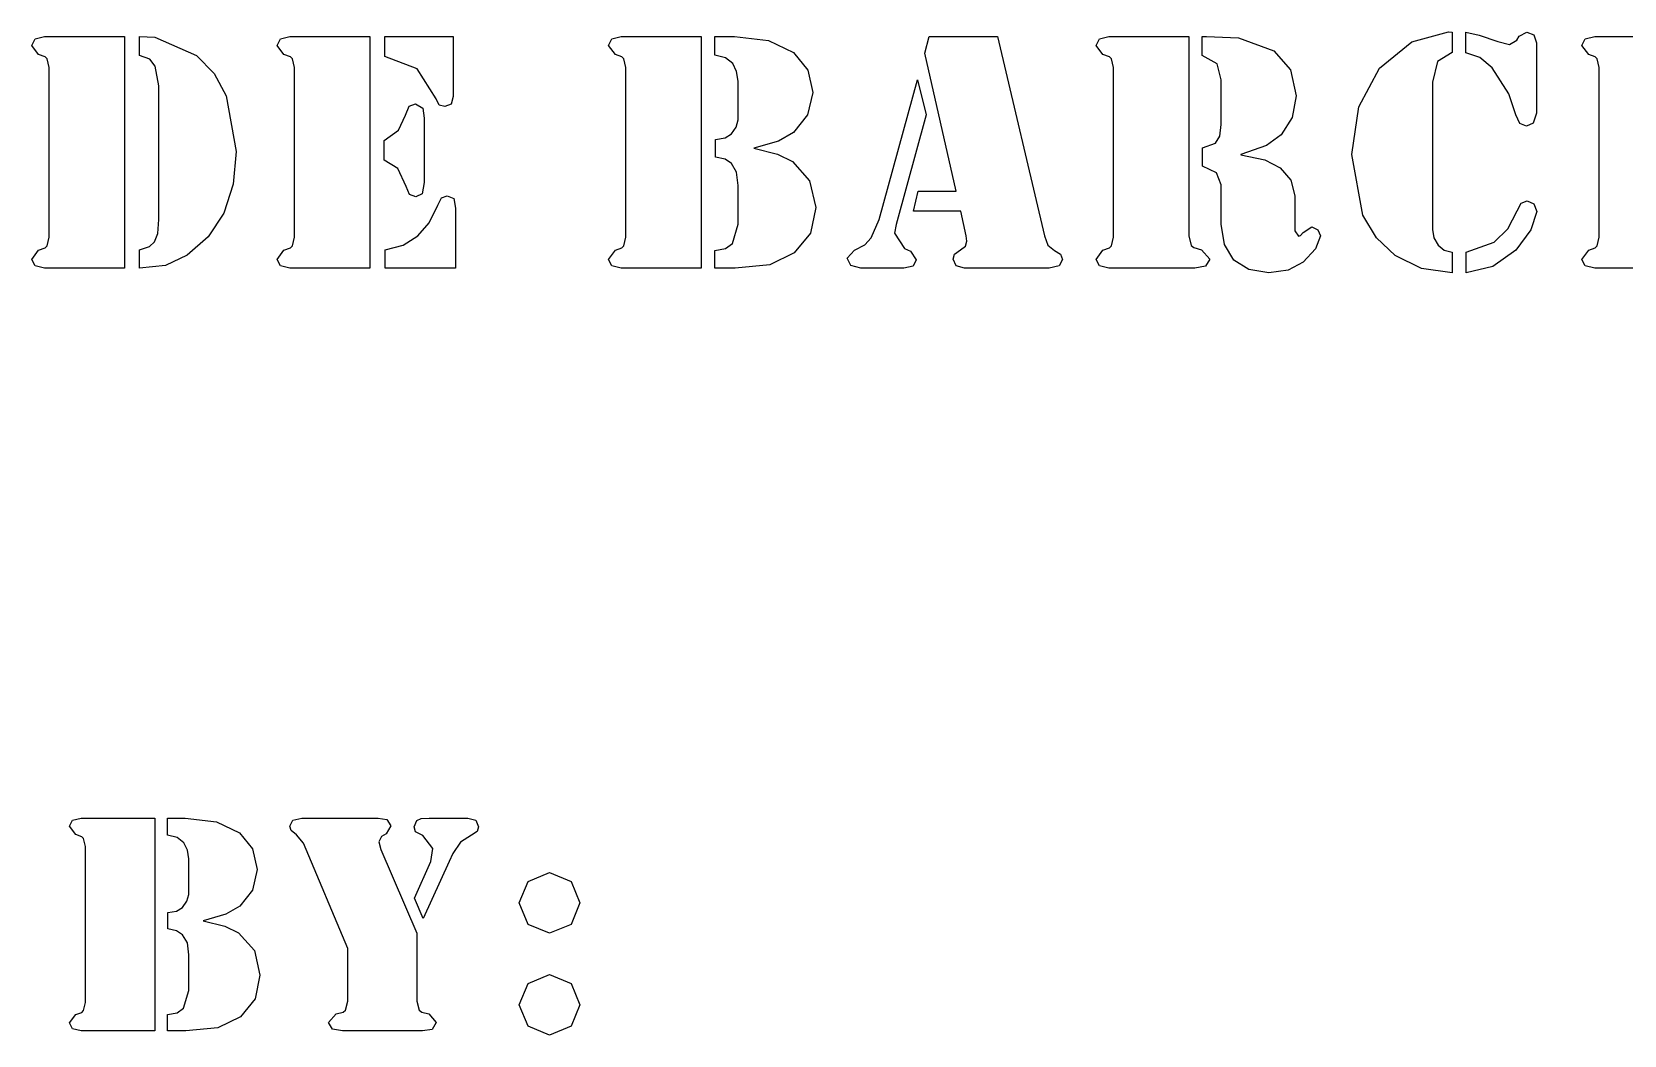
# Model space of a CAD drawing. Extents: x -1 to 447, y 185 to 440.
# Drawn here: x 268.41 to 305.07, y 291.8 to 314.9 of the extents above; entities that cross this region are included whole.
import ezdxf

# ---------------------------------------------------------------- set-up
doc = ezdxf.new("R2010")
doc.units = 0

msp = doc.modelspace()

# ---------------------------------------------------------------- linework, layer by layer
at = {"layer": 'Visible'}
for p, q in [((300.182643, 314.666895), (301.021371, 314.897373)), ((301.021371, 314.897373), (301.111329, 314.893457)), ((301.111329, 314.893457), (301.111329, 314.420806)), ((301.420891, 314.41689), (301.420891, 314.889541)), ((301.420891, 314.889541), (301.727807, 314.823158)), ((302.651202, 314.799715), (302.825827, 314.893457)), ((302.825827, 314.893457), (302.987222, 314.830963)), ((268.411516, 314.584874), (268.485599, 314.733305)), ((268.56762, 314.373922), (268.411516, 314.584874)), ((268.485599, 314.733305), (268.705203, 314.787994)), ((268.705203, 314.787994), (268.808391, 314.787994)), ((268.808391, 314.787994), (270.546701, 314.787994)), ((270.546701, 314.787994), (270.546701, 309.455986)), ((270.893305, 314.354396), (270.893305, 314.787994)), ((270.893305, 314.787994), (271.2452, 314.772358)), ((271.2452, 314.772358), (272.205636, 314.35048)), ((274.057717, 314.584874), (274.1318, 314.733305)), ((274.213821, 314.373922), (274.057717, 314.584874)), ((274.1318, 314.733305), (274.351404, 314.787994)), ((274.351404, 314.787994), (274.451946, 314.787994)), ((274.451946, 314.787994), (276.190256, 314.787994)), ((276.190256, 314.787994), (276.190256, 309.455986)), ((276.539506, 314.787994), (278.113775, 314.787994)), ((276.539506, 314.330954), (276.539506, 314.787994)), ((278.113775, 314.787994), (278.113775, 313.405178)), ((281.688291, 314.584874), (281.762374, 314.733305)), ((281.844395, 314.373922), (281.688291, 314.584874)), ((281.762374, 314.733305), (281.979332, 314.787994)), ((281.979332, 314.787994), (282.08252, 314.787994)), ((282.08252, 314.787994), (283.82083, 314.787994)), ((283.82083, 314.787994), (283.82083, 309.455986)), ((284.135684, 314.358312), (284.135684, 314.787994)), ((284.135684, 314.787994), (284.585475, 314.787994)), ((284.585475, 314.787994), (285.371286, 314.696184)), ((285.371286, 314.696184), (285.945431, 314.420806)), ((288.969615, 314.405169), (289.067511, 314.787994)), ((289.067511, 314.787994), (290.64178, 314.787994)), ((290.64178, 314.787994), (291.72657, 310.198167)), ((292.911902, 314.584874), (292.985985, 314.733305)), ((293.068006, 314.373922), (292.911902, 314.584874)), ((292.985985, 314.733305), (293.202943, 314.787994)), ((293.202943, 314.787994), (293.30613, 314.787994)), ((293.30613, 314.787994), (295.044441, 314.787994)), ((295.044441, 314.787994), (295.044441, 310.198167)), ((295.351357, 314.354396), (295.351357, 314.787994)), ((295.351357, 314.787994), (295.454544, 314.787994)), ((295.454544, 314.787994), (296.192731, 314.756747)), ((296.192731, 314.756747), (296.999709, 314.459885)), ((299.436519, 314.057534), (300.182643, 314.666895)), ((301.727807, 314.823158), (302.161723, 314.6747)), ((302.161723, 314.6747), (302.426306, 314.6044)), ((302.426306, 314.6044), (302.598285, 314.705947)), ((302.598285, 314.705947), (302.651202, 314.799715)), ((302.987222, 314.830963), (303.045431, 314.647369)), ((303.045431, 314.647369), (303.045431, 313.022379)), ((304.095825, 314.584874), (304.169908, 314.733305)), ((304.251929, 314.373922), (304.095825, 314.584874)), ((304.169908, 314.733305), (304.389512, 314.787994)), ((304.389512, 314.787994), (304.490054, 314.787994)), ((304.490054, 314.787994), (306.228364, 314.787994)), ((268.718432, 314.319233), (268.56762, 314.373922)), ((268.763411, 314.276264), (268.718432, 314.319233)), ((268.811036, 314.07706), (268.763411, 314.276264)), ((271.128783, 314.268459), (270.893305, 314.354396)), ((271.253137, 314.108307), (271.128783, 314.268459)), ((272.205636, 314.35048), (272.607802, 313.941302)), ((274.361988, 314.319233), (274.213821, 314.373922)), ((274.409613, 314.276264), (274.361988, 314.319233)), ((274.457238, 314.07706), (274.409613, 314.276264)), ((277.280338, 314.045813), (276.539506, 314.330954)), ((281.992561, 314.319233), (281.844395, 314.373922)), ((282.037541, 314.276264), (281.992561, 314.319233)), ((282.085165, 314.07706), (282.037541, 314.276264)), ((284.381746, 314.299707), (284.135684, 314.358312)), ((284.551079, 314.166912), (284.381746, 314.299707)), ((284.635746, 313.983292), (284.551079, 314.166912)), ((285.945431, 314.420806), (286.273514, 314.014565)), ((289.689281, 311.229406), (288.969615, 314.405169)), ((293.216172, 314.319233), (293.068006, 314.373922)), ((293.263797, 314.276264), (293.216172, 314.319233)), ((293.308776, 314.07706), (293.263797, 314.276264)), ((295.695315, 314.162997), (295.351357, 314.354396)), ((295.793211, 313.795808), (295.695315, 314.162997)), ((296.999709, 314.459885), (297.386, 314.01946)), ((300.767371, 314.217686), (300.6536, 313.737203)), ((301.111329, 314.420806), (300.767371, 314.217686)), ((301.741037, 314.307512), (301.420891, 314.41689)), ((301.420891, 314.41689), (301.420891, 314.41689)), ((302.029432, 314.069255), (301.741037, 314.307512)), ((304.400096, 314.319233), (304.251929, 314.373922)), ((304.447721, 314.276264), (304.400096, 314.319233)), ((304.495346, 314.07706), (304.447721, 314.276264)), ((268.811036, 310.16692), (268.811036, 314.07706)), ((271.335158, 313.655182), (271.253137, 314.108307)), ((272.607802, 313.941302), (272.88826, 313.424704)), ((274.457238, 310.16692), (274.457238, 314.07706)), ((277.7169, 313.354404), (277.280338, 314.045813)), ((282.085165, 310.16692), (282.085165, 314.07706)), ((284.672787, 313.764561), (284.635746, 313.983292)), ((286.273514, 314.014565), (286.387285, 313.498946)), ((287.913929, 310.577077), (288.797636, 313.795808)), ((288.797636, 313.795808), (288.996073, 312.987216)), ((293.308776, 310.16692), (293.308776, 314.07706)), ((295.793211, 312.760654), (295.793211, 313.795808)), ((297.386, 314.01946), (297.513, 313.424731)), ((298.962915, 313.17081), (299.436519, 314.057534)), ((302.413077, 313.467672), (302.029432, 314.069255)), ((304.495346, 310.16692), (304.495346, 314.07706)), ((271.335158, 310.573161), (271.335158, 313.655182)), ((272.88826, 313.424704), (273.118448, 312.143461)), ((278.113775, 313.405178), (278.06615, 313.229415)), ((284.672787, 313.08879), (284.672787, 313.764561)), ((286.387285, 313.498946), (286.268223, 312.9833)), ((297.513, 313.424731), (297.425688, 312.923743)), ((300.6536, 313.737203), (300.6536, 310.510666)), ((302.571827, 312.9833), (302.413077, 313.467672)), ((277.015755, 312.979411), (277.097776, 313.182531)), ((277.097776, 313.182531), (277.240651, 313.24111)), ((277.240651, 313.24111), (277.41263, 313.143452)), ((277.41263, 313.143452), (277.441734, 312.913001)), ((277.790983, 313.209863), (277.7169, 313.354404)), ((277.917983, 313.174726), (277.790983, 313.209863)), ((278.06615, 313.229415), (277.917983, 313.174726)), ((284.672787, 312.873922), (284.672787, 313.08879)), ((298.801519, 312.073161), (298.962915, 313.17081)), ((276.85436, 312.635665), (277.015755, 312.979411)), ((277.441734, 312.913001), (277.441734, 311.424721)), ((284.519329, 312.549728), (284.625162, 312.702049)), ((284.625162, 312.702049), (284.672787, 312.873922)), ((286.268223, 312.9833), (285.948077, 312.580975)), ((288.996073, 312.987216), (288.305512, 310.463782)), ((295.761461, 312.495039), (295.793211, 312.760654)), ((297.425688, 312.923743), (297.169042, 312.52237)), ((302.661785, 312.784096), (302.571827, 312.9833)), ((302.815244, 312.725491), (302.661785, 312.784096)), ((302.973993, 312.795817), (302.815244, 312.725491)), ((303.045431, 313.022379), (302.973993, 312.795817)), ((276.518339, 312.397381), (276.85436, 312.635665)), ((276.518339, 311.944256), (276.518339, 312.397381)), ((284.148913, 312.420797), (284.371163, 312.459876)), ((284.148913, 312.014556), (284.148913, 312.420797)), ((284.371163, 312.459876), (284.519329, 312.549728)), ((285.596182, 312.377829), (285.035266, 312.217676)), ((285.948077, 312.580975), (285.596182, 312.377829)), ((295.356649, 312.225508), (295.658273, 312.334887)), ((295.658273, 312.334887), (295.761461, 312.495039)), ((297.169042, 312.52237), (296.830376, 312.280197)), ((273.118448, 312.143461), (273.04701, 311.390537)), ((276.835839, 311.752857), (276.518339, 311.944256)), ((276.518339, 311.944256), (276.518339, 311.944256)), ((284.371163, 311.963783), (284.148913, 312.014556)), ((284.514037, 311.862209), (284.371163, 311.963783)), ((285.035266, 312.217676), (285.575015, 312.080966)), ((285.035266, 312.217676), (285.035266, 312.217676)), ((285.575015, 312.080966), (285.918973, 311.913009)), ((295.356649, 311.807546), (295.356649, 312.225508)), ((296.830376, 312.280197), (296.243002, 312.069272)), ((296.243002, 312.069272), (296.243002, 312.069245)), ((296.243002, 312.069245), (296.793334, 311.948146)), ((296.793334, 311.948146), (297.14523, 311.768467)), ((299.052873, 310.678624), (298.801519, 312.073161)), ((277.026338, 311.338785), (276.835839, 311.752857)), ((284.635746, 311.663005), (284.514037, 311.862209)), ((284.672787, 311.358311), (284.635746, 311.663005)), ((285.918973, 311.913009), (286.315848, 311.467689)), ((295.67944, 311.647394), (295.356649, 311.807546)), ((295.790565, 311.377864), (295.67944, 311.647394)), ((297.14523, 311.768467), (297.396584, 311.479411)), ((273.04701, 311.390537), (272.827406, 310.725481)), ((277.108359, 311.155191), (277.026338, 311.338785)), ((277.441734, 311.424721), (277.396755, 311.170827)), ((284.672787, 310.471587), (284.672787, 311.358311)), ((286.315848, 311.467689), (286.456077, 310.854413)), ((288.707678, 310.76456), (288.813511, 311.229406)), ((288.813511, 311.229406), (289.689281, 311.229406)), ((295.793211, 311.123943), (295.790565, 311.377864)), ((297.396584, 311.479411), (297.486542, 311.123943)), ((277.248588, 311.100501), (277.108359, 311.155191)), ((277.396755, 311.170827), (277.248588, 311.100501)), ((277.560796, 310.498945), (277.753942, 310.909102)), ((277.753942, 310.909102), (277.8439, 311.077059)), ((277.8439, 311.077059), (277.9709, 311.123943)), ((277.9709, 311.123943), (278.124358, 311.057533)), ((278.124358, 311.057533), (278.166691, 310.834886)), ((286.456077, 310.854413), (286.334368, 310.259683)), ((295.793211, 310.467698), (295.793211, 311.123943)), ((297.486542, 311.123943), (297.486542, 310.315351)), ((302.603577, 310.776281), (302.693535, 310.95207)), ((302.693535, 310.95207), (302.833764, 311.006759)), ((302.833764, 311.006759), (302.989868, 310.936433)), ((302.989868, 310.936433), (303.053368, 310.760671)), ((271.311346, 310.256746), (271.335158, 310.573161)), ((271.335158, 310.573161), (271.335158, 310.573161)), ((272.827406, 310.725481), (272.470219, 310.173746)), ((277.296213, 310.202057), (277.560796, 310.498945)), ((278.166691, 310.834886), (278.166691, 309.455986)), ((284.543142, 310.022378), (284.672787, 310.471587)), ((287.734013, 310.151283), (287.913929, 310.577077)), ((289.79776, 310.76456), (288.707678, 310.76456)), ((289.922114, 310.198167), (289.79776, 310.76456)), ((299.362435, 310.152262), (299.052873, 310.678624)), ((300.6536, 310.510666), (300.6536, 310.342683)), ((302.391911, 310.358319), (302.603577, 310.776281)), ((303.053368, 310.760671), (302.915785, 310.334877)), ((268.763411, 309.967689), (268.811036, 310.16692)), ((271.231971, 310.065347), (271.311346, 310.256746)), ((272.470219, 310.173746), (271.986032, 309.752848)), ((274.409613, 309.967689), (274.457238, 310.16692)), ((276.960193, 309.987215), (277.296213, 310.202057)), ((282.037541, 309.967689), (282.085165, 310.16692)), ((286.334368, 310.259683), (285.963952, 309.811453)), ((287.585846, 309.995047), (287.734013, 310.151283)), ((288.305512, 310.463782), (288.273762, 310.260662)), ((288.273762, 310.260662), (288.503949, 309.90911)), ((289.932697, 310.080984), (289.922114, 310.198167)), ((291.72657, 310.198167), (291.798007, 309.983326)), ((293.263797, 309.967689), (293.308776, 310.16692)), ((295.044441, 310.198167), (295.102649, 309.97941)), ((295.867294, 309.997984), (295.793211, 310.467698)), ((297.486542, 310.315351), (297.568563, 310.190336)), ((297.568563, 310.190336), (297.618833, 310.205973)), ((297.618833, 310.205973), (297.679687, 310.276299)), ((297.679687, 310.276299), (297.880771, 310.409119)), ((297.880771, 310.409119), (298.013062, 310.338793)), ((298.079208, 310.198167), (297.962791, 309.901305)), ((298.013062, 310.338793), (298.079208, 310.198167)), ((299.793706, 309.745042), (299.362435, 310.152262)), ((300.6536, 310.342683), (300.687996, 310.151283)), ((300.687996, 310.151283), (300.785892, 309.983326)), ((302.071765, 310.057541), (302.391911, 310.358319)), ((302.915785, 310.334877), (302.571827, 309.873947)), ((304.447721, 309.967689), (304.495346, 310.16692)), ((268.411516, 309.659106), (268.56762, 309.870031)), ((268.56762, 309.870031), (268.718432, 309.920805)), ((268.718432, 309.920805), (268.763411, 309.967689)), ((270.893305, 309.877837), (271.120846, 309.955968)), ((270.893305, 309.455959), (270.893305, 309.877837)), ((271.120846, 309.955968), (271.231971, 310.065347)), ((271.986032, 309.752848), (271.491262, 309.518454)), ((274.057717, 309.659106), (274.213821, 309.870031)), ((274.213821, 309.870031), (274.361988, 309.920805)), ((274.361988, 309.920805), (274.409613, 309.967689)), ((276.542152, 309.877837), (276.960193, 309.987215)), ((276.542152, 309.455986), (276.542152, 309.877837)), ((281.688291, 309.659106), (281.844395, 309.870031)), ((281.844395, 309.870031), (281.992561, 309.920805)), ((281.992561, 309.920805), (282.037541, 309.967689)), ((284.135684, 309.866142), (284.381746, 309.90911)), ((284.135684, 309.455986), (284.135684, 309.866142)), ((284.381746, 309.90911), (284.543142, 310.022378)), ((285.963952, 309.811453), (285.403036, 309.53409)), ((287.181034, 309.682548), (287.353013, 309.870031)), ((287.353013, 309.870031), (287.585846, 309.995047)), ((288.503949, 309.90911), (288.641532, 309.846589)), ((288.641532, 309.846589), (288.771178, 309.651301)), ((289.620489, 309.662995), (289.652239, 309.780206)), ((289.652239, 309.780206), (289.792468, 309.877837)), ((289.792468, 309.877837), (289.903593, 309.9638)), ((289.903593, 309.9638), (289.932697, 310.080984)), ((291.798007, 309.983326), (291.954111, 309.862226)), ((291.954111, 309.862226), (292.09434, 309.77629)), ((292.09434, 309.77629), (292.134028, 309.659106)), ((292.911902, 309.659106), (293.068006, 309.870031)), ((293.068006, 309.870031), (293.216172, 309.920805)), ((293.216172, 309.920805), (293.263797, 309.967689)), ((295.102649, 309.97941), (295.160857, 309.928637)), ((295.160857, 309.928637), (295.340774, 309.881753)), ((295.340774, 309.881753), (295.528628, 309.666911)), ((296.084252, 309.643496), (295.867294, 309.997984)), ((297.962791, 309.901305), (297.677042, 309.592696)), ((300.402247, 309.449133), (299.793706, 309.745042)), ((300.785892, 309.983326), (300.920829, 309.870031)), ((300.920829, 309.870031), (301.111329, 309.827063)), ((301.111329, 309.827063), (301.111329, 309.350496)), ((301.431474, 309.827063), (302.071765, 310.057541)), ((301.431474, 309.350496), (301.431474, 309.827063)), ((302.571827, 309.873947), (302.040015, 309.491122)), ((304.095825, 309.659106), (304.251929, 309.870031)), ((304.251929, 309.870031), (304.400096, 309.920805)), ((304.400096, 309.920805), (304.447721, 309.967689)), ((268.485599, 309.506759), (268.411516, 309.659106)), ((268.705203, 309.455986), (268.485599, 309.506759)), ((268.808391, 309.455986), (268.705203, 309.455986)), ((270.546701, 309.455986), (268.808391, 309.455986)), ((271.491262, 309.518454), (270.893305, 309.455959)), ((274.1318, 309.506759), (274.057717, 309.659106)), ((274.351404, 309.455986), (274.1318, 309.506759)), ((274.451946, 309.455986), (274.351404, 309.455986)), ((276.190256, 309.455986), (274.451946, 309.455986)), ((278.166691, 309.455986), (276.542152, 309.455986)), ((281.762374, 309.506759), (281.688291, 309.659106)), ((281.979332, 309.455986), (281.762374, 309.506759)), ((282.08252, 309.455986), (281.979332, 309.455986)), ((283.82083, 309.455986), (282.08252, 309.455986)), ((284.60135, 309.455986), (284.135684, 309.455986)), ((285.403036, 309.53409), (284.60135, 309.455986)), ((287.263055, 309.514564), (287.181034, 309.682548)), ((287.493242, 309.455986), (287.263055, 309.514564)), ((288.485428, 309.455986), (287.493242, 309.455986)), ((288.69974, 309.504801), (288.485428, 309.455986)), ((288.771178, 309.651301), (288.69974, 309.504801)), ((289.691927, 309.510675), (289.620489, 309.662995)), ((289.879781, 309.455986), (289.691927, 309.510675)), ((291.829757, 309.455986), (289.879781, 309.455986)), ((292.057299, 309.506759), (291.829757, 309.455986)), ((292.134028, 309.659106), (292.057299, 309.506759)), ((292.985985, 309.506759), (292.911902, 309.659106)), ((293.202943, 309.455986), (292.985985, 309.506759)), ((293.30613, 309.455986), (293.202943, 309.455986)), ((295.047087, 309.455986), (293.30613, 309.455986)), ((295.182024, 309.455986), (295.047087, 309.455986)), ((295.428086, 309.502843), (295.182024, 309.455986)), ((295.528628, 309.666911), (295.428086, 309.502843)), ((296.42821, 309.423759), (296.084252, 309.643496)), ((296.888584, 309.350523), (296.42821, 309.423759)), ((297.330438, 309.409101), (296.888584, 309.350523)), ((297.677042, 309.592696), (297.330438, 309.409101)), ((301.111329, 309.350496), (300.402247, 309.449133)), ((302.040015, 309.491122), (301.431474, 309.350496)), ((304.169908, 309.506759), (304.095825, 309.659106)), ((304.389512, 309.455986), (304.169908, 309.506759)), ((304.490054, 309.455986), (304.389512, 309.455986)), ((306.228364, 309.455986), (304.490054, 309.455986)), ((301.431474, 309.350496), (301.431474, 309.350496)), ((269.279348, 296.608264), (269.34814, 296.744741)), ((269.422223, 296.414324), (269.279348, 296.608264)), ((269.34814, 296.744741), (269.549223, 296.795023)), ((269.549223, 296.795023), (269.641827, 296.795023)), ((269.641827, 296.795023), (271.239908, 296.795023)), ((271.239908, 296.795023), (271.239908, 291.892649)), ((271.53095, 296.399958), (271.53095, 296.795023)), ((271.53095, 296.795023), (271.943699, 296.795023)), ((271.943699, 296.795023), (272.666011, 296.710623)), ((272.666011, 296.710623), (273.192531, 296.457422)), ((274.35405, 296.608264), (274.422842, 296.748333)), ((274.380508, 296.507704), (274.35405, 296.608264)), ((274.422842, 296.748333), (274.626571, 296.795023)), ((274.626571, 296.795023), (276.386048, 296.795023)), ((276.386048, 296.795023), (276.581839, 296.762698)), ((276.671797, 296.611857), (276.565964, 296.432282)), ((276.581839, 296.762698), (276.671797, 296.611857)), ((277.208901, 296.593899), (277.275047, 296.741151)), ((277.245942, 296.47538), (277.208901, 296.593899)), ((277.275047, 296.741151), (277.370296, 296.784249)), ((277.370296, 296.784249), (277.55815, 296.795017)), ((277.55815, 296.795017), (278.444503, 296.795017)), ((278.444503, 296.795017), (278.635003, 296.744737)), ((278.635003, 296.744737), (278.695857, 296.593894)), ((278.695857, 296.593894), (278.661461, 296.482558)), ((269.559806, 296.364043), (269.422223, 296.414324)), ((269.60214, 296.324535), (269.559806, 296.364043)), ((269.644473, 296.14137), (269.60214, 296.324535)), ((271.758491, 296.346086), (271.53095, 296.399958)), ((271.911949, 296.223978), (271.758491, 296.346086)), ((271.991324, 296.055174), (271.911949, 296.223978)), ((273.192531, 296.457422), (273.494155, 296.083905)), ((274.504863, 296.410731), (274.380508, 296.507704)), ((274.666258, 296.213199), (274.504863, 296.410731)), ((275.682257, 293.788941), (274.666258, 296.213199)), ((276.462777, 296.367633), (276.401923, 296.249116)), ((276.401923, 296.249116), (276.44161, 296.073134)), ((276.565964, 296.432282), (276.462777, 296.367633)), ((277.409984, 296.389184), (277.245942, 296.47538)), ((277.640171, 296.091091), (277.409984, 296.389184)), ((278.280462, 296.24193), (278.100545, 295.979749)), ((278.531816, 296.399955), (278.280462, 296.24193)), ((278.661461, 296.482558), (278.531816, 296.399955)), ((269.644473, 292.546301), (269.644473, 296.14137)), ((272.023074, 295.854054), (271.991324, 296.055174)), ((272.023074, 295.232726), (272.023074, 295.854054)), ((273.494155, 296.083905), (273.599989, 295.609831)), ((276.44161, 296.073134), (277.277692, 294.140916)), ((277.595192, 295.796589), (277.640171, 296.091091)), ((278.100545, 295.979749), (278.018525, 295.796584)), ((273.599989, 295.609831), (273.49151, 295.135753)), ((277.216838, 294.952588), (277.595192, 295.796589)), ((278.018525, 295.796584), (277.417921, 294.482101)), ((279.83621, 295.333286), (280.33098, 295.538002)), ((280.33098, 295.538002), (280.823105, 295.333286)), ((280.33098, 295.538002), (280.33098, 295.538002)), ((272.023074, 295.035193), (272.023074, 295.232726)), ((273.49151, 295.135753), (273.197822, 294.765829)), ((279.629835, 294.841251), (279.83621, 295.333286)), ((280.823105, 295.333286), (281.026833, 294.841251)), ((271.745262, 294.654493), (271.882845, 294.737098)), ((271.882845, 294.737098), (271.980741, 294.877166)), ((271.980741, 294.877166), (272.023074, 295.035193)), ((273.197822, 294.765829), (272.875031, 294.579073)), ((277.417921, 294.482101), (277.216838, 294.952588)), ((279.83621, 294.345624), (279.629835, 294.841251)), ((281.026833, 294.841251), (280.823105, 294.345624)), ((271.541533, 294.618578), (271.745262, 294.654493)), ((271.541533, 294.245056), (271.541533, 294.618578)), ((272.875031, 294.579073), (272.356449, 294.431822)), ((272.356449, 294.431822), (272.853865, 294.306122)), ((272.356449, 294.431822), (272.356449, 294.431822)), ((280.33098, 294.140916), (279.83621, 294.345624)), ((280.823105, 294.345624), (280.33098, 294.140916)), ((271.745262, 294.198384), (271.541533, 294.245056)), ((271.880199, 294.104986), (271.745262, 294.198384)), ((271.991324, 293.921841), (271.880199, 294.104986)), ((272.853865, 294.306122), (273.168718, 294.151685)), ((273.168718, 294.151685), (273.533843, 293.742242)), ((277.277692, 294.140916), (277.277692, 292.575035)), ((272.023074, 293.641701), (271.991324, 293.921841)), ((272.023074, 292.826415), (272.023074, 293.641701)), ((273.533843, 293.742242), (273.663489, 293.17839)), ((275.682257, 292.575035), (275.682257, 293.788941)), ((273.663489, 293.17839), (273.552364, 292.631576)), ((279.629835, 292.496004), (279.83621, 292.988049)), ((279.83621, 292.988049), (280.33098, 293.192756)), ((280.33098, 293.192756), (280.823105, 292.988049)), ((280.33098, 293.192756), (280.33098, 293.192756)), ((280.823105, 292.988049), (281.026833, 292.496004)), ((269.60214, 292.36313), (269.644473, 292.546301)), ((271.904012, 292.413401), (272.023074, 292.826415)), ((273.552364, 292.631576), (273.211052, 292.219461)), ((275.62934, 292.373899), (275.682257, 292.575035)), ((277.277692, 292.575035), (277.330609, 292.373899)), ((269.279348, 292.079391), (269.422223, 292.273331)), ((269.422223, 292.273331), (269.559806, 292.320029)), ((269.559806, 292.320029), (269.60214, 292.36313)), ((271.53095, 292.269732), (271.758491, 292.309261)), ((271.53095, 291.892649), (271.53095, 292.269732)), ((271.758491, 292.309261), (271.904012, 292.413401)), ((273.211052, 292.219461), (272.695115, 291.964456)), ((275.240403, 292.086588), (275.415028, 292.284099)), ((275.415028, 292.284099), (275.579069, 292.3272)), ((275.579069, 292.3272), (275.62934, 292.373899)), ((277.330609, 292.373899), (277.386171, 292.3272)), ((277.386171, 292.3272), (277.550213, 292.284099)), ((277.550213, 292.284099), (277.722192, 292.086588)), ((279.83621, 292.000387), (279.629835, 292.496004)), ((281.026833, 292.496004), (280.823105, 292.000387)), ((269.34814, 291.939321), (269.279348, 292.079391)), ((269.549223, 291.892649), (269.34814, 291.939321)), ((269.641827, 291.892649), (269.549223, 291.892649)), ((271.239908, 291.892649), (269.641827, 291.892649)), ((271.959574, 291.892649), (271.53095, 291.892649)), ((272.695115, 291.964456), (271.959574, 291.892649)), ((275.335653, 291.935749), (275.240403, 292.086588)), ((275.560549, 291.892649), (275.335653, 291.935749)), ((275.679611, 291.892649), (275.560549, 291.892649)), ((277.280338, 291.892649), (275.679611, 291.892649)), ((277.404692, 291.892649), (277.280338, 291.892649)), ((277.626942, 291.928552), (277.404692, 291.892649)), ((277.722192, 292.086588), (277.626942, 291.928552)), ((280.33098, 291.795679), (279.83621, 292.000387)), ((280.823105, 292.000387), (280.33098, 291.795679))]:
    msp.add_line(p, q, dxfattribs=at)

doc.saveas('drawing.dxf')
